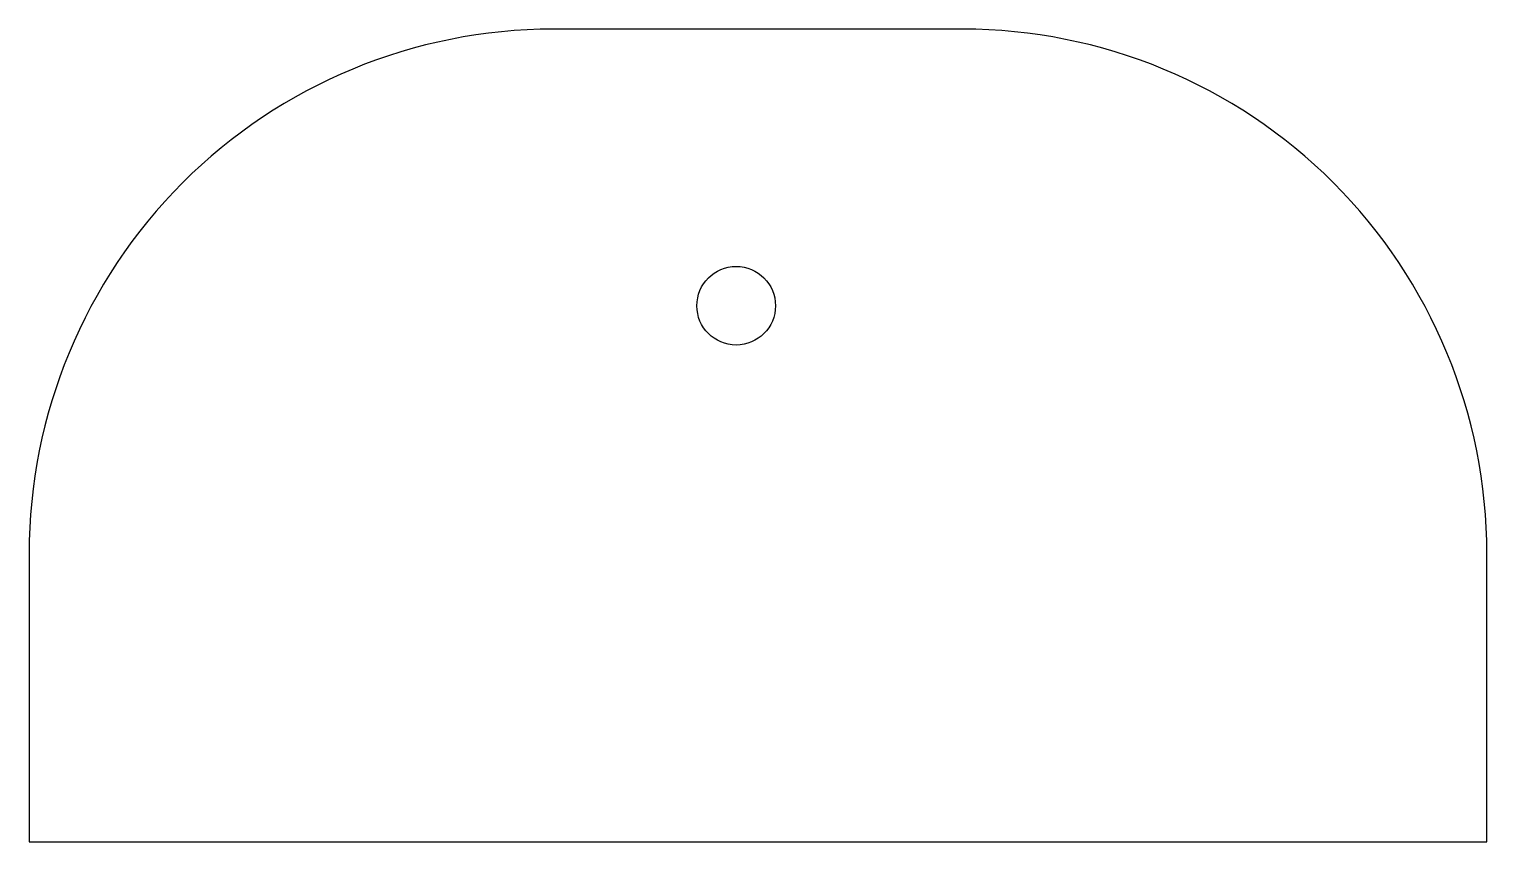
# Model space of a CAD drawing. Header units: millimetres. Extents: x 5.5 to 61.1, y 4 to 35.
import ezdxf

# ---------------------------------------------------------------- set-up
doc = ezdxf.new("R2010")
doc.units = ezdxf.units.MM
doc.layers.get('0').update_dxf_attribs({"linetype": 'CONTINUOUS'})

msp = doc.modelspace()

# ---------------------------------------------------------------- linework, layer by layer
msp.add_lwpolyline([(61.103, 15, 0.414214), (41.103, 35), (25.473, 35, 0.414214), (5.473, 15), (5.473, 4), (61.103, 4)], format="xyb", close=True)
msp.add_circle((32.456, 24.451), 1.5)

doc.saveas('drawing.dxf')
